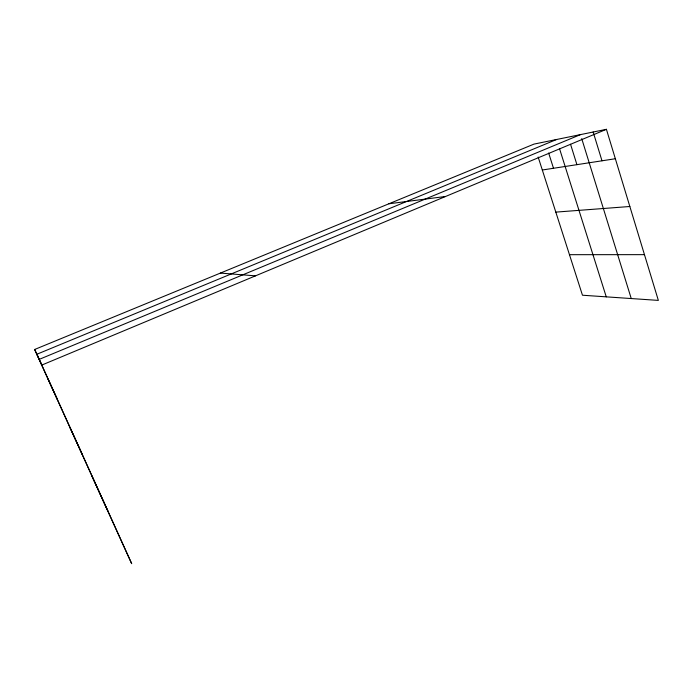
<?xml version="1.0" encoding="UTF-8"?>
<svg xmlns="http://www.w3.org/2000/svg" width="693" height="693" viewBox="0 0 693 693"><rect width="100%" height="100%" fill="white"/><g stroke="black" fill="none" stroke-linecap="round" stroke-linejoin="round"><path stroke-width="1.04" d="M606.418 129.314L41.857 365.046L34.65 349.48L534.008 144.101L606.418 129.314L658.35 300.398L582.466 295.227L538.158 157.051M39.232 359.372L580.474 134.615M556.635 139.475L36.859 354.253L131.696 563.686L34.65 349.48M542.307 170.002L615.349 158.74M388.912 203.777L445.547 196.483M555.812 212.119L629.85 206.497M569.464 254.686L644.464 254.652M220.409 273.077L255.492 275.849M48.077 379.166L57.424 399.471M69.854 427.304L82.588 455.102M91.779 475.77L107.831 510.914M548.648 153.023L553.499 168.278M559.468 148.475L606.254 296.847M570.538 144.239L576.923 164.665M581.722 138.635L631.245 298.553M593.165 132.017L601.992 160.802"/></g></svg>
